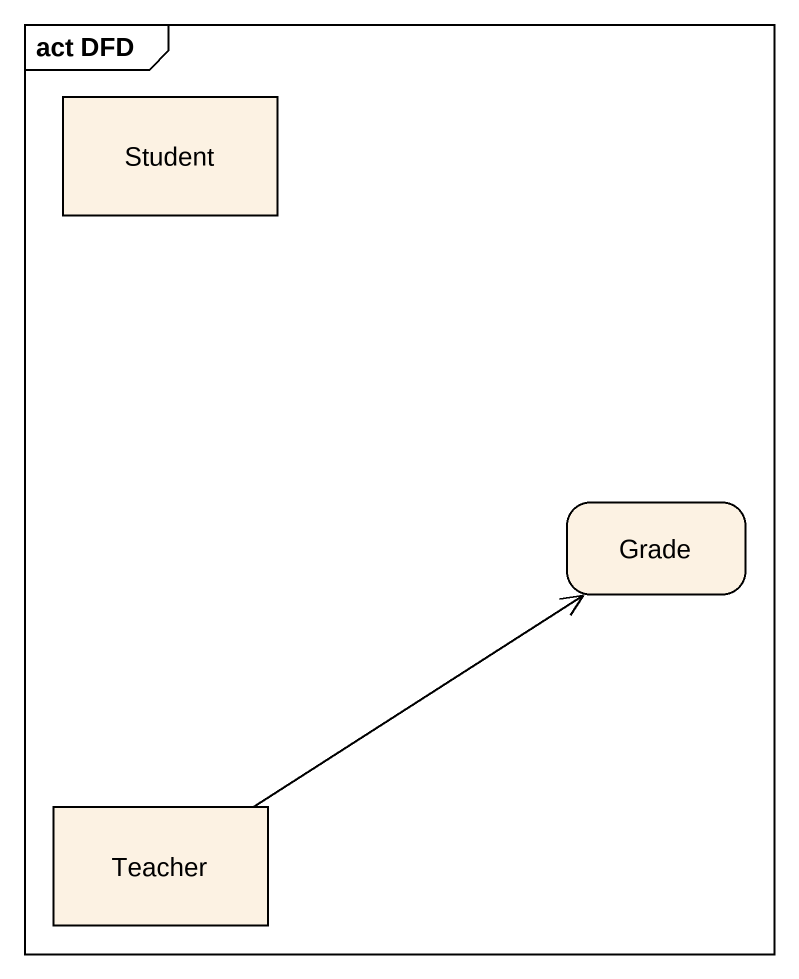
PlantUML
@startuml
mainframe act DFD
hide empty description
state Student <<object>>
state Grade
state Teacher <<object>>
Teacher -up-> Grade
@enduml
